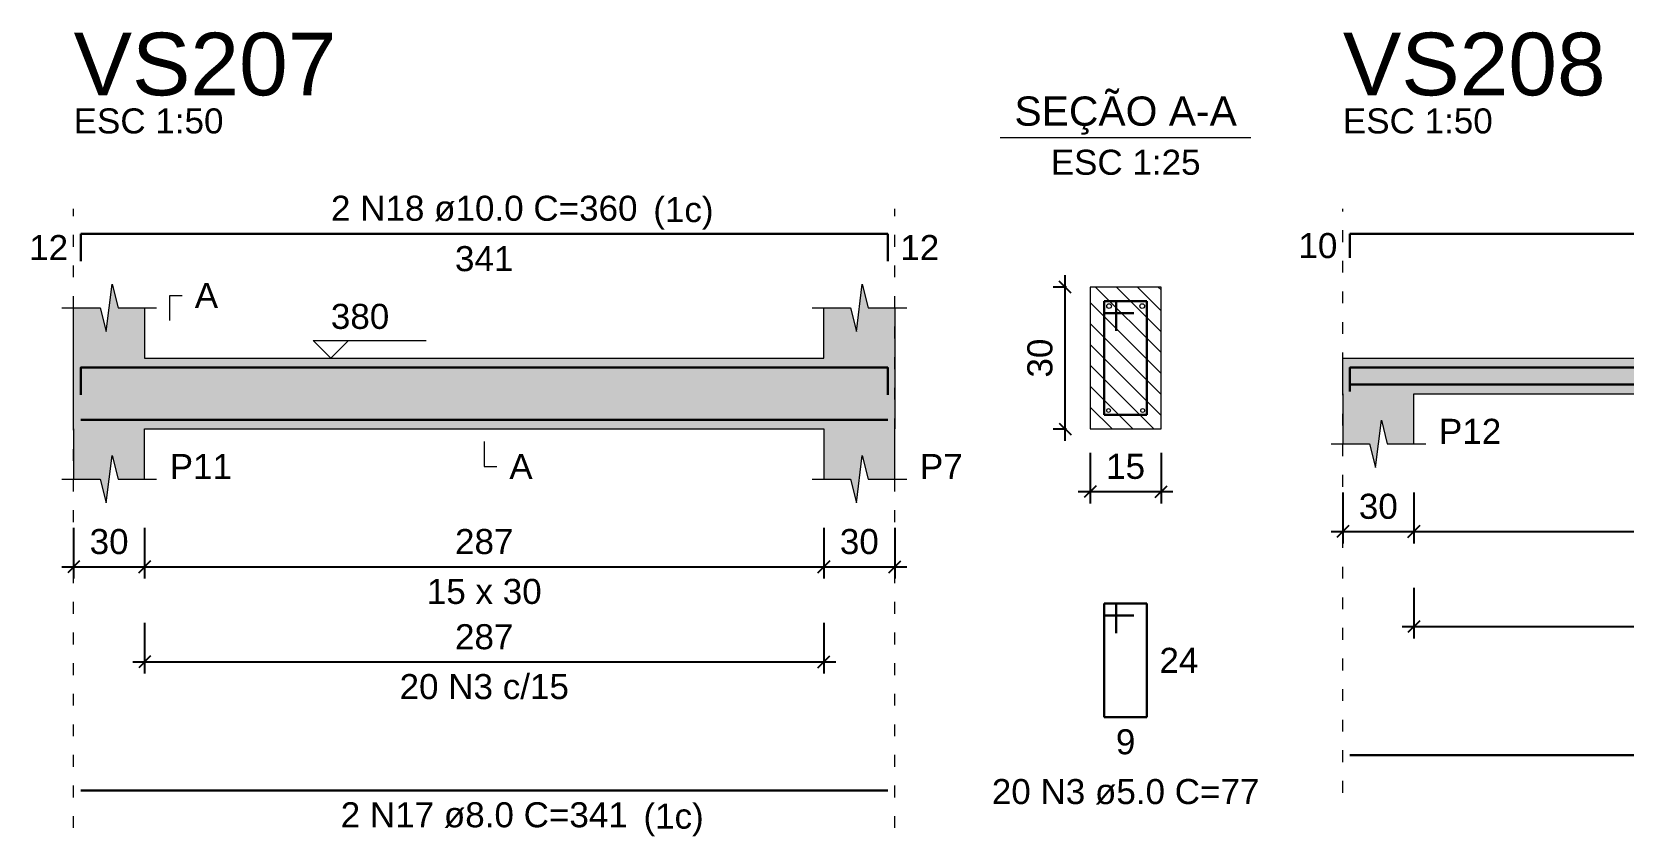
# Model space of a CAD drawing. Header units: inches. Extents: x -52 to 802, y -168 to 85.
# Drawn here: x 162.27 to 175.72, y -130.81 to -124.01 of the extents above; entities that cross this region are included whole.
import ezdxf

# ---------------------------------------------------------------- set-up
doc = ezdxf.new("R2010")
doc.units = ezdxf.units.IN
doc.header["$MEASUREMENT"] = 0
doc.linetypes.add('DOT2', pattern=[3.175, 0, -3.175])
for name, color, linetype, lineweight in [('Descrição da armadura', 7, 'Continuous', 5), ('DT-Barras na forma', 2, 'Continuous', 30), ('DT-Barras no corte', 5, 'Continuous', 5), ('DT-Barras rebatidas', 2, 'Continuous', 30), ('DT-Cotas', 9, 'Continuous', 5), ('DT-Forma', 5, 'Continuous', 5), ('DT-Hachura forma vigas', 252, 'Continuous', 5), ('DT-Hachura seção vigas', 252, 'Continuous', 5), ('DT-Pontilhado', 9, 'DOT2', 5), ('DT-Textos', 7, 'Continuous', 5), ('DT-Título', 3, 'Continuous', 20), ('Textos armaduras', 7, 'Continuous', 5)]:
    doc.layers.add(name, color=color, linetype=linetype, lineweight=lineweight)
doc.styles.add('Arial', font='arial.ttf')
doc.styles.get("Standard").update_dxf_attribs({"font": 'arial.ttf'})
doc.dimstyles.new('UM_25.000000', dxfattribs={"dimtxt": 0.18, "dimasz": 0.1, "dimexe": 0.1, "dimexo": 0.2, "dimgap": 0, "dimtad": 1, "dimtih": 1, "dimtoh": 1, "dimdec": 1, "dimlfac": 25, "dimzin": 0, "dimdsep": 46, "dimtxsty": 'Standard', "dimcen": 0.09, "dimdle": 0.1, "dimadec": 1, "dimazin": 2, "dimtfac": 1, "dimtdec": 4, "dimtofl": 0, "dimtmove": 0, "dimatfit": 3, "dimfxl": 1, "dimtolj": 1, "dimarcsym": 0})
doc.dimstyles.new('UM_50.000000', dxfattribs={"dimtxt": 0.18, "dimasz": 0.1, "dimexe": 0.1, "dimexo": 0.2, "dimgap": 0, "dimtad": 1, "dimtih": 1, "dimtoh": 1, "dimdec": 1, "dimlfac": 50, "dimzin": 0, "dimdsep": 46, "dimtxsty": 'Standard', "dimcen": 0.09, "dimdle": 0.1, "dimadec": 1, "dimazin": 2, "dimtfac": 1, "dimtdec": 4, "dimtofl": 0, "dimtmove": 0, "dimatfit": 3, "dimfxl": 1, "dimtolj": 1, "dimarcsym": 0})

# ---------------------------------------------------------------- blocks, each defined once
blk = doc.blocks.new('_Oblique')
at = {"color": 0, "linetype": 'ByBlock', "lineweight": -2}
blk.add_line((-0.5, -0.5), (0.5, 0.5), dxfattribs=at)
blk = doc.blocks.new('*D1922')
at = {"layer": 'Defpoints', "color": 0, "transparency": 16777216}
for p in [(162.626, -128.003), (163.226, -128.003), (163.226, -128.533)]:
    blk.add_point(p, dxfattribs=at)
at = {"layer": 'DT-Cotas', "color": 0, "lineweight": -2, "transparency": 16777216}
for p, q in [((162.626, -128.203), (162.626, -128.633)), ((163.226, -128.203), (163.226, -128.633)), ((162.526, -128.533), (163.326, -128.533))]:
    blk.add_line(p, q, dxfattribs=at)
at = {"layer": 'DT-Cotas', "color": 0, "lineweight": -2, "transparency": 16777216, "xscale": 0.1, "yscale": 0.1, "zscale": 0.1, "rotation": 180}
blk.add_blockref('_Oblique', (162.626, -128.533), dxfattribs=at)
at = {"layer": 'DT-Cotas', "color": 0, "lineweight": -2, "transparency": 16777216, "xscale": 0.1, "yscale": 0.1, "zscale": 0.1}
blk.add_blockref('_Oblique', (163.226, -128.533), dxfattribs=at)
at = {"layer": 'DT-Cotas', "transparency": 16777216, "insert": (162.926, -128.321), "char_height": 0.2118, "attachment_point": 5, "rotation": 0.0057, "style": 'Arial'}
blk.add_mtext('\\A1;30', dxfattribs=at)
blk = doc.blocks.new('*D1923')
at = {"layer": 'Defpoints', "color": 0, "transparency": 16777216}
for p in [(163.226, -128.003), (168.966, -128.003), (168.966, -128.533)]:
    blk.add_point(p, dxfattribs=at)
at = {"layer": 'DT-Cotas', "color": 0, "lineweight": -2, "transparency": 16777216}
for p, q in [((163.226, -128.203), (163.226, -128.633)), ((168.966, -128.203), (168.966, -128.633)), ((163.126, -128.533), (169.066, -128.533))]:
    blk.add_line(p, q, dxfattribs=at)
at = {"layer": 'DT-Cotas', "color": 0, "lineweight": -2, "transparency": 16777216, "xscale": 0.1, "yscale": 0.1, "zscale": 0.1, "rotation": 180}
blk.add_blockref('_Oblique', (163.226, -128.533), dxfattribs=at)
at = {"layer": 'DT-Cotas', "color": 0, "lineweight": -2, "transparency": 16777216, "xscale": 0.1, "yscale": 0.1, "zscale": 0.1}
blk.add_blockref('_Oblique', (168.966, -128.533), dxfattribs=at)
at = {"layer": 'DT-Cotas', "transparency": 16777216, "insert": (166.096, -128.321), "char_height": 0.2118, "attachment_point": 5, "rotation": 0.0057, "style": 'Arial'}
blk.add_mtext('\\A1;287', dxfattribs=at)
blk = doc.blocks.new('*D1924')
at = {"layer": 'Defpoints', "color": 0, "transparency": 16777216}
for p in [(168.966, -128.003), (169.566, -128.003), (169.566, -128.533)]:
    blk.add_point(p, dxfattribs=at)
at = {"layer": 'DT-Cotas', "color": 0, "lineweight": -2, "transparency": 16777216}
for p, q in [((168.966, -128.203), (168.966, -128.633)), ((169.566, -128.203), (169.566, -128.633)), ((168.866, -128.533), (169.666, -128.533))]:
    blk.add_line(p, q, dxfattribs=at)
at = {"layer": 'DT-Cotas', "color": 0, "lineweight": -2, "transparency": 16777216, "xscale": 0.1, "yscale": 0.1, "zscale": 0.1, "rotation": 180}
blk.add_blockref('_Oblique', (168.966, -128.533), dxfattribs=at)
at = {"layer": 'DT-Cotas', "color": 0, "lineweight": -2, "transparency": 16777216, "xscale": 0.1, "yscale": 0.1, "zscale": 0.1}
blk.add_blockref('_Oblique', (169.566, -128.533), dxfattribs=at)
at = {"layer": 'DT-Cotas', "transparency": 16777216, "insert": (169.266, -128.321), "char_height": 0.2118, "attachment_point": 5, "rotation": 0.0057, "style": 'Arial'}
blk.add_mtext('\\A1;30', dxfattribs=at)
blk = doc.blocks.new('*D1925')
at = {"layer": 'Defpoints', "color": 0, "transparency": 16777216}
for p in [(163.226, -128.808), (168.966, -128.808), (168.966, -129.337)]:
    blk.add_point(p, dxfattribs=at)
at = {"layer": 'DT-Cotas', "color": 0, "lineweight": -2, "transparency": 16777216}
for p, q in [((163.226, -129.008), (163.226, -129.437)), ((168.966, -129.008), (168.966, -129.437)), ((163.126, -129.337), (169.066, -129.337))]:
    blk.add_line(p, q, dxfattribs=at)
at = {"layer": 'DT-Cotas', "color": 0, "lineweight": -2, "transparency": 16777216, "xscale": 0.1, "yscale": 0.1, "zscale": 0.1, "rotation": 180}
blk.add_blockref('_Oblique', (163.226, -129.337), dxfattribs=at)
at = {"layer": 'DT-Cotas', "color": 0, "lineweight": -2, "transparency": 16777216, "xscale": 0.1, "yscale": 0.1, "zscale": 0.1}
blk.add_blockref('_Oblique', (168.966, -129.337), dxfattribs=at)
at = {"layer": 'DT-Cotas', "transparency": 16777216, "insert": (166.096, -129.126), "char_height": 0.2118, "attachment_point": 5, "rotation": 0.0057, "style": 'Arial'}
blk.add_mtext('\\A1;287', dxfattribs=at)
blk = doc.blocks.new('*D1926')
at = {"layer": 'Defpoints', "color": 0, "transparency": 16777216}
for p in [(171.005, -126.168), (171.216, -126.168), (171.216, -127.368)]:
    blk.add_point(p, dxfattribs=at)
at = {"layer": 'DT-Cotas', "color": 0, "lineweight": -2, "transparency": 16777216}
for p, q in [((171.005, -127.468), (171.005, -126.068)), ((171.016, -126.168), (170.905, -126.168)), ((171.016, -127.368), (170.905, -127.368))]:
    blk.add_line(p, q, dxfattribs=at)
at = {"layer": 'DT-Cotas', "color": 0, "lineweight": -2, "transparency": 16777216, "xscale": 0.1, "yscale": 0.1, "zscale": 0.1}
for p, rotation in [((171.005, -126.168), 90), ((171.005, -127.368), 270)]:
    blk.add_blockref('_Oblique', p, dxfattribs=dict(at, rotation=rotation))
at = {"layer": 'DT-Cotas', "transparency": 16777216, "insert": (170.793, -126.768), "char_height": 0.2118, "attachment_point": 5, "rotation": 90, "style": 'Arial'}
blk.add_mtext('\\A1;30', dxfattribs=at)
blk = doc.blocks.new('*D1927')
at = {"layer": 'Defpoints', "color": 0, "transparency": 16777216}
for p in [(171.216, -127.368), (171.816, -127.368), (171.816, -127.897)]:
    blk.add_point(p, dxfattribs=at)
at = {"layer": 'DT-Cotas', "color": 0, "lineweight": -2, "transparency": 16777216}
for p, q in [((171.216, -127.568), (171.216, -127.997)), ((171.816, -127.568), (171.816, -127.997)), ((171.116, -127.897), (171.916, -127.897))]:
    blk.add_line(p, q, dxfattribs=at)
at = {"layer": 'DT-Cotas', "color": 0, "lineweight": -2, "transparency": 16777216, "xscale": 0.1, "yscale": 0.1, "zscale": 0.1, "rotation": 180}
blk.add_blockref('_Oblique', (171.216, -127.897), dxfattribs=at)
at = {"layer": 'DT-Cotas', "color": 0, "lineweight": -2, "transparency": 16777216, "xscale": 0.1, "yscale": 0.1, "zscale": 0.1}
blk.add_blockref('_Oblique', (171.816, -127.897), dxfattribs=at)
at = {"layer": 'DT-Cotas', "transparency": 16777216, "insert": (171.516, -127.685), "char_height": 0.2118, "attachment_point": 5, "rotation": 0.0057, "style": 'Arial'}
blk.add_mtext('\\A1;15', dxfattribs=at)
blk = doc.blocks.new('*D1916')
at = {"layer": 'Defpoints', "color": 0, "transparency": 16777216}
for p in [(173.352, -127.705), (173.952, -127.705), (173.952, -128.235)]:
    blk.add_point(p, dxfattribs=at)
at = {"layer": 'DT-Cotas', "color": 0, "lineweight": -2, "transparency": 16777216}
for p, q in [((173.352, -127.905), (173.352, -128.335)), ((173.952, -127.905), (173.952, -128.335)), ((173.252, -128.235), (174.052, -128.235))]:
    blk.add_line(p, q, dxfattribs=at)
at = {"layer": 'DT-Cotas', "color": 0, "lineweight": -2, "transparency": 16777216, "xscale": 0.1, "yscale": 0.1, "zscale": 0.1, "rotation": 180}
blk.add_blockref('_Oblique', (173.352, -128.235), dxfattribs=at)
at = {"layer": 'DT-Cotas', "color": 0, "lineweight": -2, "transparency": 16777216, "xscale": 0.1, "yscale": 0.1, "zscale": 0.1}
blk.add_blockref('_Oblique', (173.952, -128.235), dxfattribs=at)
at = {"layer": 'DT-Cotas', "transparency": 16777216, "insert": (173.652, -128.023), "char_height": 0.2118, "attachment_point": 5, "rotation": 0.0057, "style": 'Arial'}
blk.add_mtext('\\A1;30', dxfattribs=at)
blk = doc.blocks.new('*D1917')
at = {"layer": 'Defpoints', "color": 0, "transparency": 16777216}
for p in [(173.952, -127.705), (182.692, -127.705), (182.692, -128.235)]:
    blk.add_point(p, dxfattribs=at)
at = {"layer": 'DT-Cotas', "color": 0, "lineweight": -2, "transparency": 16777216}
for p, q in [((173.952, -127.905), (173.952, -128.335)), ((182.692, -127.905), (182.692, -128.335)), ((173.852, -128.235), (182.792, -128.235))]:
    blk.add_line(p, q, dxfattribs=at)
at = {"layer": 'DT-Cotas', "color": 0, "lineweight": -2, "transparency": 16777216, "xscale": 0.1, "yscale": 0.1, "zscale": 0.1, "rotation": 180}
blk.add_blockref('_Oblique', (173.952, -128.235), dxfattribs=at)
at = {"layer": 'DT-Cotas', "color": 0, "lineweight": -2, "transparency": 16777216, "xscale": 0.1, "yscale": 0.1, "zscale": 0.1}
blk.add_blockref('_Oblique', (182.692, -128.235), dxfattribs=at)
at = {"layer": 'DT-Cotas', "transparency": 16777216, "insert": (178.322, -128.023), "char_height": 0.2118, "attachment_point": 5, "rotation": 0.0057, "style": 'Arial'}
blk.add_mtext('\\A1;437', dxfattribs=at)
blk = doc.blocks.new('*D1919')
at = {"layer": 'Defpoints', "color": 0, "transparency": 16777216}
for p in [(173.952, -128.51), (182.692, -128.51), (182.692, -129.039)]:
    blk.add_point(p, dxfattribs=at)
at = {"layer": 'DT-Cotas', "color": 0, "lineweight": -2, "transparency": 16777216}
for p, q in [((173.952, -128.71), (173.952, -129.139)), ((182.692, -128.71), (182.692, -129.139)), ((173.852, -129.039), (182.792, -129.039))]:
    blk.add_line(p, q, dxfattribs=at)
at = {"layer": 'DT-Cotas', "color": 0, "lineweight": -2, "transparency": 16777216, "xscale": 0.1, "yscale": 0.1, "zscale": 0.1, "rotation": 180}
blk.add_blockref('_Oblique', (173.952, -129.039), dxfattribs=at)
at = {"layer": 'DT-Cotas', "color": 0, "lineweight": -2, "transparency": 16777216, "xscale": 0.1, "yscale": 0.1, "zscale": 0.1}
blk.add_blockref('_Oblique', (182.692, -129.039), dxfattribs=at)
at = {"layer": 'DT-Cotas', "transparency": 16777216, "insert": (178.322, -128.828), "char_height": 0.2118, "attachment_point": 5, "rotation": 0.0057, "style": 'Arial'}
blk.add_mtext('\\A1;437', dxfattribs=at)

msp = doc.modelspace()

# ---------------------------------------------------------------- hatches: boundary and pattern name
at = {"layer": 'DT-Hachura forma vigas', "linetype": 'Continuous'}
for points in [[(169.5662, -127.7913), (169.5662, -127.3677), (169.5662, -126.7677), (169.5662, -126.3441), (169.3412, -126.3441), (169.2912, -126.1441), (169.2412, -126.5441), (169.1912, -126.3441), (168.9662, -126.3441), (168.9662, -126.7677), (163.2262, -126.7677), (163.2262, -126.3441), (163.0012, -126.3441), (162.9512, -126.1441), (162.9012, -126.5441), (162.8512, -126.3441), (162.6262, -126.3441), (162.6262, -126.7677), (162.6262, -127.3677), (162.6262, -127.7913), (162.8512, -127.7913), (162.9012, -127.9913), (162.9512, -127.5913), (163.0012, -127.7913), (163.2262, -127.7913), (163.2262, -127.3677), (168.9662, -127.3677), (168.9662, -127.7913), (169.1912, -127.7913), (169.2412, -127.9913), (169.2912, -127.5913), (169.3412, -127.7913), (169.5662, -127.7913)], [(183.1924, -127.4933), (183.1924, -127.0697), (183.1924, -126.7697), (182.6924, -126.7697), (173.9524, -126.7697), (173.3524, -126.7697), (173.3524, -127.0697), (173.3524, -127.4933), (173.5774, -127.4933), (173.6274, -127.6933), (173.6774, -127.2933), (173.7274, -127.4933), (173.9524, -127.4933), (173.9524, -127.0697), (182.6924, -127.0697), (182.6924, -127.4933), (182.8674, -127.4933), (182.9174, -127.6933), (182.9674, -127.2933), (183.0174, -127.4933), (183.1924, -127.4933)]]:
    msp.add_hatch(color=256, dxfattribs=at).paths.add_polyline_path(points)
at = {"layer": 'DT-Hachura seção vigas', "linetype": 'Continuous'}
h = msp.add_hatch(dxfattribs=at)
h.set_pattern_fill('ANSI31', color=256, angle=90, style=0)
h.set_pattern_definition([(135, (69.69346, -422.52371), (-0.08838835, -0.08838835), [])])
h.paths.add_polyline_path([(171.2163, -127.3677), (171.2163, -127.3677), (171.8163, -127.3677), (171.8163, -126.1677), (171.2163, -126.1677), (171.2163, -127.3677)])

# ---------------------------------------------------------------- linework, layer by layer
at = {"layer": 'DT-Barras na forma'}
for p, q in [((171.4363, -126.2877), (171.3363, -126.2877)), ((171.3363, -126.2877), (171.3363, -127.2477)), ((171.6963, -126.2877), (171.3363, -126.2877)), ((171.3363, -126.2877), (171.3363, -126.3877)), ((171.3363, -126.3877), (171.5863, -126.3877)), ((171.4363, -126.5377), (171.4363, -126.2877)), ((171.6963, -127.2477), (171.6963, -126.2877)), ((171.3363, -127.2477), (171.6963, -127.2477))]:
    msp.add_line(p, q, dxfattribs=at)
for points in [[(162.6862, -127.0777), (162.6862, -126.8477), (169.5062, -126.8477), (169.5062, -127.0777)], [(173.4124, -127.0501), (173.4124, -126.8477), (183.1324, -126.8477), (183.1324, -127.0647)], [(173.4124, -126.9917), (183.1324, -126.9917)], [(162.6862, -127.2897), (169.5062, -127.2897)]]:
    msp.add_lwpolyline(points, dxfattribs=at)
at = {"layer": 'DT-Barras no corte'}
for centre, radius in [((171.3763, -126.3277), 0.02), ((171.6563, -126.3277), 0.02), ((171.3723, -127.2117), 0.016), ((171.6603, -127.2117), 0.016)]:
    msp.add_circle(centre, radius, dxfattribs=at)
at = {"layer": 'DT-Barras rebatidas'}
for p, q in [((162.6862, -125.9481), (162.6862, -125.7181)), ((162.6862, -125.7181), (169.5062, -125.7181)), ((169.5062, -125.7181), (169.5062, -125.9481)), ((173.4124, -125.9205), (173.4124, -125.7181)), ((173.4124, -125.7181), (183.1324, -125.7181)), ((171.4363, -128.8444), (171.3363, -128.8444)), ((171.3363, -128.8444), (171.3363, -129.8044)), ((171.6963, -128.8444), (171.3363, -128.8444)), ((171.3363, -128.8444), (171.3363, -128.9444)), ((171.3363, -128.9444), (171.5863, -128.9444)), ((171.4363, -129.0944), (171.4363, -128.8444)), ((171.6963, -129.8044), (171.6963, -128.8444)), ((171.3363, -129.8044), (171.6963, -129.8044)), ((173.4124, -130.1264), (183.1324, -130.1264)), ((162.6862, -130.4244), (169.5062, -130.4244))]:
    msp.add_line(p, q, dxfattribs=at)
at = {"layer": 'DT-Forma'}
for p, q in [((162.9012, -126.5441), (162.9512, -126.1441)), ((162.9512, -126.1441), (163.0012, -126.3441)), ((169.2412, -126.5441), (169.2912, -126.1441)), ((169.2912, -126.1441), (169.3412, -126.3441)), ((171.8163, -126.1677), (171.2163, -126.1677)), ((171.2163, -126.1677), (171.2163, -126.1677)), ((171.2163, -126.1677), (171.2163, -127.3677)), ((171.8163, -127.3677), (171.8163, -126.1677)), ((171.8163, -126.1677), (171.8163, -126.1677)), ((162.5262, -126.3441), (162.8512, -126.3441)), ((162.6262, -126.7677), (162.6262, -126.3441)), ((162.8512, -126.3441), (162.9012, -126.5441)), ((163.0012, -126.3441), (163.3262, -126.3441)), ((163.2262, -126.3441), (163.2262, -126.7677)), ((168.8662, -126.3441), (169.1912, -126.3441)), ((168.9662, -126.7677), (168.9662, -126.3441)), ((169.1912, -126.3441), (169.2412, -126.5441)), ((169.3412, -126.3441), (169.6662, -126.3441)), ((169.5662, -126.3441), (169.5662, -126.7677)), ((163.2262, -126.7677), (168.9662, -126.7677)), ((173.3524, -126.7697), (173.9524, -126.7697)), ((173.9524, -126.7697), (182.6924, -126.7697)), ((173.3524, -127.0697), (173.3524, -127.4933)), ((173.9524, -127.4933), (173.9524, -127.0697)), ((173.9524, -127.0697), (182.6924, -127.0697)), ((173.6274, -127.6933), (173.6774, -127.2933)), ((173.6774, -127.2933), (173.7274, -127.4933)), ((162.6262, -127.3677), (162.6262, -127.7913)), ((163.2262, -127.7913), (163.2262, -127.3677)), ((163.2262, -127.3677), (168.9662, -127.3677)), ((168.9662, -127.3677), (168.9662, -127.7913)), ((169.5662, -127.7913), (169.5662, -127.3677)), ((171.2163, -127.3677), (171.8163, -127.3677)), ((171.2163, -127.3677), (171.2163, -127.3677)), ((171.8163, -127.3677), (171.8163, -127.3677)), ((162.9012, -127.9913), (162.9512, -127.5913)), ((162.9512, -127.5913), (163.0012, -127.7913)), ((169.2412, -127.9913), (169.2912, -127.5913)), ((169.2912, -127.5913), (169.3412, -127.7913)), ((173.2524, -127.4933), (173.5774, -127.4933)), ((173.5774, -127.4933), (173.6274, -127.6933)), ((173.7274, -127.4933), (174.0524, -127.4933)), ((162.5262, -127.7913), (162.8512, -127.7913)), ((162.8512, -127.7913), (162.9012, -127.9913)), ((163.0012, -127.7913), (163.3262, -127.7913)), ((168.8662, -127.7913), (169.1912, -127.7913)), ((169.1912, -127.7913), (169.2412, -127.9913)), ((169.3412, -127.7913), (169.6662, -127.7913))]:
    msp.add_line(p, q, dxfattribs=at)
at = {"layer": 'DT-Forma', "linetype": 'Continuous'}
for p, q in [((162.6262, -127.3677), (162.6262, -126.7677)), ((169.5662, -126.7677), (169.5662, -127.3677)), ((173.3524, -127.0697), (173.3524, -126.7697))]:
    msp.add_line(p, q, dxfattribs=at)
at = {"layer": 'DT-Pontilhado', "ltscale": 0.05}
for p, q in [((162.6262, -130.7421), (162.6262, -125.5063)), ((169.5662, -130.7421), (169.5662, -125.5063)), ((173.3524, -130.4441), (173.3524, -125.5063))]:
    msp.add_line(p, q, dxfattribs=at)
at = {"layer": 'DT-Textos'}
msp.add_line((170.4573, -124.9028), (172.5753, -124.9028), dxfattribs=at)
for points in [[(163.438, -126.45), (163.438, -126.2382), (163.5439, -126.2382)], [(164.9482, -126.6195), (164.7999, -126.7677), (164.6516, -126.6195), (165.6047, -126.6195)], [(166.0962, -127.4736), (166.0962, -127.6854), (166.2021, -127.6854)]]:
    msp.add_lwpolyline(points, dxfattribs=at)

# ---------------------------------------------------------------- texts
at = {"layer": 'Descrição da armadura', "linetype": 'Continuous', "char_height": 0.2118, "attachment_point": 8, "line_spacing_factor": 0.798, "style": 'Arial'}
for s, insert, width in [('2 N18 ø10.0 C=360', (166.0962, -125.6122), 5.194653), ('20 N3 c/15', (166.0962, -129.6552), 2.869342), ('2 N17 ø8.0 C=341', (166.0962, -130.7421), 4.8647)]:
    msp.add_mtext(s, dxfattribs=dict(at, insert=insert, width=width))
at = {"layer": 'Descrição da armadura', "color": 7, "linetype": 'Continuous', "insert": (171.5163, -130.5457), "char_height": 0.2118, "width": 4.534748, "attachment_point": 8, "line_spacing_factor": 0.798, "style": 'Arial'}
msp.add_mtext('20 N3 ø5.0 C=77', dxfattribs=at)
at = {"layer": 'DT-Textos', "line_spacing_factor": 0.798, "style": 'Arial'}
for s, insert, char_height, width, attachment_point in [('SEÇÃO A-A', (171.5165, -124.8787), 0.2471, 3.875022, 8), ('ESC 1:50', (162.6262, -124.8709), 0.2118, 3.045677, 7), ('ESC 1:50', (173.3524, -124.8709), 0.2118, 3.045677, 7), ('ESC 1:25', (171.5163, -125.2205), 0.2118, 3.045677, 8), ('(1c)', (167.5245, -125.6817), 0.2118, 1.225428, 7), ('A', (163.6498, -126.3441), 0.2118, 0.474606, 7), ('380', (164.7999, -126.5241), 0.2118, 1.18721, 7), ('P12', (174.1642, -127.4933), 0.2118, 1.266079, 7), ('P11', (163.438, -127.7913), 0.2118, 1.266079, 7), ('A', (166.308, -127.7913), 0.2118, 0.474606, 7), ('P7', (169.778, -127.7913), 0.2118, 0.870342, 7), ('15 x 30', (166.0962, -128.8503), 0.2118, 2.334116, 8), ('(1c)', (167.4415, -130.8117), 0.2118, 1.225428, 7)]:
    msp.add_mtext(s, dxfattribs=dict(at, insert=insert, char_height=char_height, width=width, attachment_point=attachment_point))
at = {"layer": 'DT-Título', "char_height": 0.5295, "width": 4.272843, "attachment_point": 7, "line_spacing_factor": 0.798, "style": 'Arial'}
for s, insert in [('VS207', (162.6262, -124.5532)), ('VS208', (173.3524, -124.5532))]:
    msp.add_mtext(s, dxfattribs=dict(at, insert=insert))
at = {"layer": 'Textos armaduras', "linetype": 'Continuous', "char_height": 0.2118, "attachment_point": 7, "line_spacing_factor": 0.798, "style": 'Arial'}
for s, insert, width in [('12', (162.2503, -125.939), 0.659905), ('12', (169.6121, -125.939), 0.659905), ('10', (172.9766, -125.9252), 0.659905), ('341', (165.8487, -126.0358), 0.989858)]:
    msp.add_mtext(s, dxfattribs=dict(at, insert=insert, width=width))
at = {"layer": 'Textos armaduras', "color": 7, "linetype": 'Continuous', "char_height": 0.2118, "attachment_point": 7, "line_spacing_factor": 0.798, "style": 'Arial'}
for s, insert, width in [('24', (171.8022, -129.4303), 0.659905), ('9', (171.4338, -130.1221), 0.329953)]:
    msp.add_mtext(s, dxfattribs=dict(at, insert=insert, width=width))

# ---------------------------------------------------------------- dimensions: what is measured, and where the dimension line sits
at = {"layer": 'DT-Cotas'}
dim = msp.add_linear_dim(base=(171.0045, -126.1677), p1=(171.2163, -127.3677), p2=(171.2163, -126.1677), angle=90, dimstyle='UM_25.000000', override={"dimtxt": 0.2118, "dimasz": 0.1, "dimexe": 0.1, "dimexo": 0.2, "dimtad": 1, "dimtih": 0, "dimtoh": 0, "dimdec": 1, "dimlfac": 25, "dimzin": 8, "dimtxsty": 'Arial', "dimblk": 'Oblique', "dimblk1": 'Oblique', "dimblk2": 'Oblique', "dimsah": 1, "dimdle": 0.1, "dimse1": 0, "dimse2": 0, "dimclrt": 256, "dimadec": 1, "dimazin": 3, "dimtmove": 2, "dimldrblk": 'Oblique'}, dxfattribs=at)
dim.commit()
dim.dimension.update_dxf_attribs({"geometry": '*D1926', "text_midpoint": (170.7927, -126.7677), "dimtype": 160, "text_rotation": 90})
for base, p1, p2, dimstyle, override, picture, middle in [((171.8163, -127.8972), (171.2163, -127.3677), (171.8163, -127.3677), 'UM_25.000000', {"dimtxt": 0.2118, "dimasz": 0.1, "dimexe": 0.1, "dimexo": 0.2, "dimtad": 1, "dimtih": 0, "dimtoh": 0, "dimdec": 1, "dimlfac": 25, "dimzin": 8, "dimtxsty": 'Arial', "dimblk": 'Oblique', "dimblk1": 'Oblique', "dimblk2": 'Oblique', "dimsah": 1, "dimdle": 0.1, "dimse1": 0, "dimse2": 0, "dimclrt": 256, "dimadec": 1, "dimazin": 3, "dimtmove": 2, "dimldrblk": 'Oblique'}, '*D1927', (171.5163, -127.6854)), ((173.9524, -128.2346), (173.3524, -127.7051), (173.9524, -127.7051), 'UM_50.000000', {"dimtxt": 0.2118, "dimasz": 0.1, "dimexe": 0.1, "dimexo": 0.2, "dimtad": 1, "dimtih": 0, "dimtoh": 0, "dimdec": 1, "dimlfac": 50, "dimzin": 8, "dimtxsty": 'Arial', "dimblk": 'Oblique', "dimblk1": 'Oblique', "dimblk2": 'Oblique', "dimsah": 1, "dimdle": 0.1, "dimse1": 0, "dimse2": 0, "dimclrt": 256, "dimadec": 1, "dimazin": 3, "dimtmove": 2, "dimldrblk": 'Oblique'}, '*D1916', (173.6524, -128.0228)), ((182.6924, -128.2346), (173.9524, -127.7051), (182.6924, -127.7051), 'UM_50.000000', {"dimtxt": 0.2118, "dimasz": 0.1, "dimexe": 0.1, "dimexo": 0.2, "dimtad": 1, "dimtih": 0, "dimtoh": 0, "dimdec": 1, "dimlfac": 50, "dimzin": 8, "dimtxsty": 'Arial', "dimblk": 'Oblique', "dimblk1": 'Oblique', "dimblk2": 'Oblique', "dimsah": 1, "dimdle": 0.1, "dimse1": 0, "dimse2": 0, "dimclrt": 256, "dimadec": 1, "dimazin": 3, "dimtmove": 2, "dimldrblk": 'Oblique'}, '*D1917', (178.3224, -128.0228)), ((163.2262, -128.5326), (162.6262, -128.0031), (163.2262, -128.0031), 'UM_50.000000', {"dimtxt": 0.2118, "dimasz": 0.1, "dimexe": 0.1, "dimexo": 0.2, "dimtad": 1, "dimtih": 0, "dimtoh": 0, "dimdec": 1, "dimlfac": 50, "dimzin": 8, "dimtxsty": 'Arial', "dimblk": 'Oblique', "dimblk1": 'Oblique', "dimblk2": 'Oblique', "dimsah": 1, "dimdle": 0.1, "dimse1": 0, "dimse2": 0, "dimclrt": 256, "dimadec": 1, "dimazin": 3, "dimtmove": 2, "dimldrblk": 'Oblique'}, '*D1922', (162.9262, -128.3208)), ((168.9662, -128.5326), (163.2262, -128.0031), (168.9662, -128.0031), 'UM_50.000000', {"dimtxt": 0.2118, "dimasz": 0.1, "dimexe": 0.1, "dimexo": 0.2, "dimtad": 1, "dimtih": 0, "dimtoh": 0, "dimdec": 1, "dimlfac": 50, "dimzin": 8, "dimtxsty": 'Arial', "dimblk": 'Oblique', "dimblk1": 'Oblique', "dimblk2": 'Oblique', "dimsah": 1, "dimdle": 0.1, "dimse1": 0, "dimse2": 0, "dimclrt": 256, "dimadec": 1, "dimazin": 3, "dimtmove": 2, "dimldrblk": 'Oblique'}, '*D1923', (166.0962, -128.3208)), ((169.5662, -128.5326), (168.9662, -128.0031), (169.5662, -128.0031), 'UM_50.000000', {"dimtxt": 0.2118, "dimasz": 0.1, "dimexe": 0.1, "dimexo": 0.2, "dimtad": 1, "dimtih": 0, "dimtoh": 0, "dimdec": 1, "dimlfac": 50, "dimzin": 8, "dimtxsty": 'Arial', "dimblk": 'Oblique', "dimblk1": 'Oblique', "dimblk2": 'Oblique', "dimsah": 1, "dimdle": 0.1, "dimse1": 0, "dimse2": 0, "dimclrt": 256, "dimadec": 1, "dimazin": 3, "dimtmove": 2, "dimldrblk": 'Oblique'}, '*D1924', (169.2662, -128.3208)), ((182.6924, -129.0395), (173.9524, -128.51), (182.6924, -128.51), 'UM_50.000000', {"dimtxt": 0.2118, "dimasz": 0.1, "dimexe": 0.1, "dimexo": 0.2, "dimtad": 1, "dimtih": 0, "dimtoh": 0, "dimdec": 1, "dimlfac": 50, "dimzin": 8, "dimtxsty": 'Arial', "dimblk": 'Oblique', "dimblk1": 'Oblique', "dimblk2": 'Oblique', "dimsah": 1, "dimdle": 0.1, "dimse1": 0, "dimse2": 0, "dimclrt": 256, "dimadec": 1, "dimazin": 3, "dimtmove": 2, "dimldrblk": 'Oblique'}, '*D1919', (178.3224, -128.8277)), ((168.9662, -129.3375), (163.2262, -128.808), (168.9662, -128.808), 'UM_50.000000', {"dimtxt": 0.2118, "dimasz": 0.1, "dimexe": 0.1, "dimexo": 0.2, "dimtad": 1, "dimtih": 0, "dimtoh": 0, "dimdec": 1, "dimlfac": 50, "dimzin": 8, "dimtxsty": 'Arial', "dimblk": 'Oblique', "dimblk1": 'Oblique', "dimblk2": 'Oblique', "dimsah": 1, "dimdle": 0.1, "dimse1": 0, "dimse2": 0, "dimclrt": 256, "dimadec": 1, "dimazin": 3, "dimtmove": 2, "dimldrblk": 'Oblique'}, '*D1925', (166.0962, -129.1257))]:
    dim = msp.add_linear_dim(base=base, p1=p1, p2=p2, dimstyle=dimstyle, override=override, dxfattribs=at)
    dim.commit()
    dim.dimension.update_dxf_attribs({"geometry": picture, "text_midpoint": middle, "dimtype": 160, "text_rotation": 0.00573})

doc.saveas('drawing.dxf')
